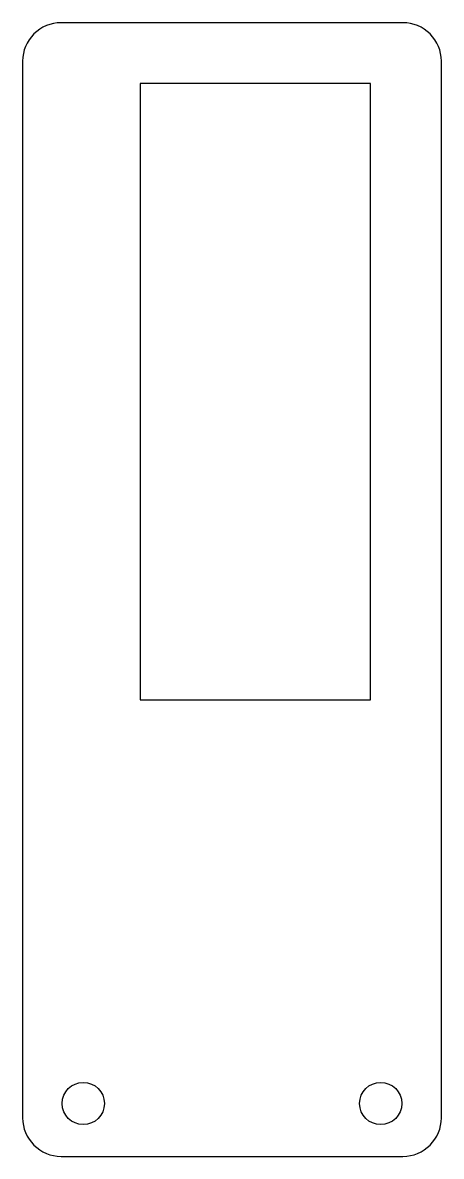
# Model space of a CAD drawing. Header units: millimetres. Extents: x 188.4 to 210.2, y 58.1 to 117.1.
import ezdxf

# ---------------------------------------------------------------- set-up
doc = ezdxf.new("R2010")
doc.units = ezdxf.units.MM
doc.header["$MEASUREMENT"] = 0

msp = doc.modelspace()

# ---------------------------------------------------------------- linework, layer by layer
msp.add_lwpolyline([(210.223, 115.068, 0.414214), (208.223, 117.068), (190.408, 117.068, 0.414214), (188.408, 115.068), (188.408, 60.068, 0.414214), (190.408, 58.068), (208.223, 58.068, 0.414214), (210.223, 60.068)], format="xyb", close=True)
msp.add_lwpolyline([(194.539, 81.82), (206.539, 81.82), (206.539, 113.906), (194.539, 113.906), (194.539, 81.82)])
for centre in [(191.565, 60.818), (207.065, 60.818)]:
    msp.add_circle(centre, 1.1)

doc.saveas('drawing.dxf')
